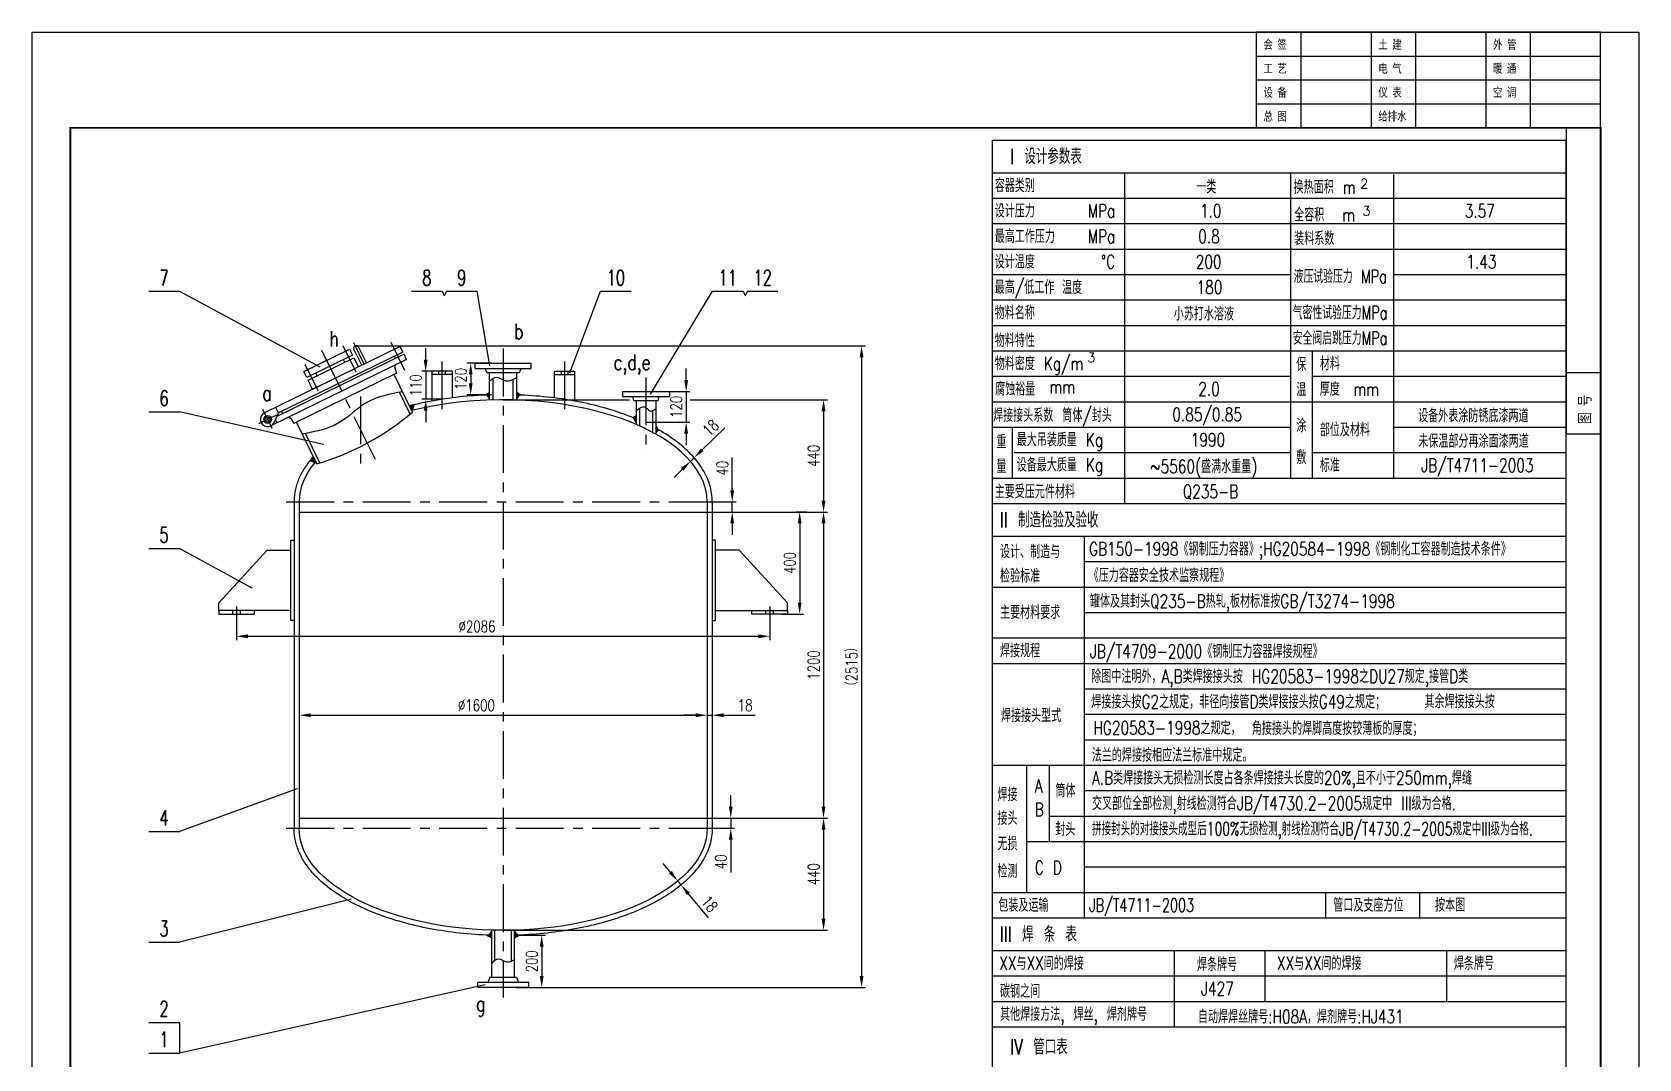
# Model space of a CAD drawing. Header units: inches. Extents: x 62841 to 69141, y -16552 to -7642.
# Drawn here: x 62841 to 69141, y -11668 to -7642 of the extents above; entities that cross this region are included whole.
import ezdxf
from ezdxf.enums import TextEntityAlignment as Align

# ---------------------------------------------------------------- set-up
doc = ezdxf.new("R2010")
doc.units = ezdxf.units.IN
doc.header["$LTSCALE"] = 150
doc.header["$MEASUREMENT"] = 0
doc.linetypes.add('CENTER', pattern=[2, 1.25, -0.25, 0.25, -0.25])
doc.linetypes.add('CONTINOUS', pattern=[0])
for name, color, linetype in [('1', 2, 'Continuous'), ('2', 1, 'Continuous'), ('BZCC', 7, 'Continuous'), ('hgj', 1, 'Continuous'), ('K1', 4, 'Continuous'), ('RENK', 7, 'Continuous'), ('ZXX', 3, 'CONTINOUS'), ('ZZ', 1, 'Continuous'), ('鲁新图框', 7, 'Continuous')]:
    doc.layers.add(name, color=color, linetype=linetype)
doc.styles.add('HZDX', font='txt.shx', dxfattribs={"width": 0.7, "bigfont": 'hzfs.shx'})
doc.styles.add('HZFS', font='txt.shx', dxfattribs={"width": 0.75, "bigfont": 'hzfs.shx'})
doc.styles.get("Standard").update_dxf_attribs({"font": 'txt.shx', "width": 0.75, "bigfont": 'hzfs.shx'})
doc.styles.add('鲁新标准', font='', dxfattribs={"width": 0.75})
doc.styles.get('鲁新标准').set_extended_font_data('SimSun')
doc.dimstyles.get("Standard").update_dxf_attribs({"dimtxt": 0.18, "dimasz": 0.18, "dimexe": 0.18, "dimexo": 0.0625, "dimgap": 0.09, "dimtad": 0, "dimtih": 1, "dimtoh": 1, "dimdec": 4, "dimzin": 0, "dimdsep": 46, "dimtxsty": 'Standard', "dimcen": 0.09, "dimadec": 0, "dimazin": 0, "dimtfac": 1, "dimtdec": 4, "dimtofl": 0, "dimtmove": 0, "dimatfit": 3, "dimfxl": 1, "dimtolj": 1, "dimtzin": 0, "dimarcsym": 0})

# ---------------------------------------------------------------- blocks, each defined once
blk = doc.blocks.new('会签栏')
for p, q in [((0, 25), (-90, 25)), ((-90, 25), (-90, 0)), ((-78.4, 25), (-78.4, 0)), ((-60, 25), (-60, 0)), ((-48.4, 25), (-48.4, 0)), ((-30, 25), (-30, 0)), ((-18.4, 25), (-18.4, 0)), ((-90, 18.75), (0, 18.75)), ((-90, 12.5), (0, 12.5)), ((-90, 6.25), (0, 6.25)), ((0, 0), (-90, 0))]:
    blk.add_line(p, q)
at = {"color": 7}
for p, q in [((-9, 0), (-9, -80)), ((-9, -64), (0, -64)), ((-9, -80), (0, -80))]:
    blk.add_line(p, q, dxfattribs=at)
at = {"layer": 'BZCC'}
blk.add_line((0, 0), (0, -80), dxfattribs=at)
at = {"layer": 'K1', "color": 7}
blk.add_line((0, 0), (0, 25), dxfattribs=at)
at = {"style": '鲁新标准', "width": 0.75}
for s, p in [('会 签', (-88.13, 20.64)), ('土 建', (-58.12, 20.62)), ('外 管', (-28.12, 20.62)), ('工 艺', (-88.13, 14.38)), ('电 气', (-58.12, 14.38)), ('暖 通', (-28.12, 14.38)), ('设 备', (-88.13, 8.12)), ('仪 表', (-58.12, 8.12)), ('空 调', (-28.12, 8.12)), ('总 图', (-88.13, 1.88)), ('给排水', (-58.12, 1.88))]:
    blk.add_text(s, height=2.344, dxfattribs=at).set_placement(p)
at = {"color": 7, "style": '鲁新标准', "width": 0.75}
blk.add_text('图 号', height=3, rotation=90, dxfattribs=at).set_placement((-2.67, -77.43))
blk = doc.blocks.new('A2_594H')
at = {"const_width": 50}
blk.add_lwpolyline([(-40000, 0), (0, 0), (0, 55900), (-40000, 55900)], close=True, dxfattribs=at)
at = {"xscale": 100, "yscale": 100, "zscale": 100}
blk.add_blockref('会签栏', (0, 55900), dxfattribs=at)
blk = doc.blocks.new('*D22')
at = {"color": 4, "lineweight": -2}
for p, q in [((63888, -10317.1), (63888, -10335.7)), ((63933, -10320.7), (65443, -10320.7)), ((65488, -10317.1), (65488, -10335.7))]:
    blk.add_line(p, q, dxfattribs=at)
at = {"color": 4}
for points in [[(63933, -10313.2), (63933, -10328.2), (63888, -10320.7)], [(65443, -10313.2), (65443, -10328.2), (65488, -10320.7)]]:
    blk.add_solid(points, dxfattribs=at)
at = {"layer": 'DEFPOINTS', "color": 0}
for p in [(63888, -10317.1), (65488, -10317.1), (65488, -10320.7)]:
    blk.add_point(p, dxfattribs=at)
at = {"color": 4, "insert": (64583.1, -10281.9), "char_height": 45, "attachment_point": 5, "style": 'HZFS'}
blk.add_mtext('\\A1;%%c1600', dxfattribs=at)
blk = doc.blocks.new('*D23')
at = {"color": 4, "lineweight": -2}
for p, q in [((65443, -10320.7), (65398, -10320.7)), ((65488, -10290.1), (65488, -10335.7)), ((65488, -10320.7), (65508, -10320.7)), ((65508, -10290.1), (65508, -10335.7)), ((65553, -10320.7), (65675.7, -10320.7))]:
    blk.add_line(p, q, dxfattribs=at)
at = {"color": 4}
for points in [[(65443, -10313.2), (65443, -10328.2), (65488, -10320.7)], [(65553, -10313.2), (65553, -10328.2), (65508, -10320.7)]]:
    blk.add_solid(points, dxfattribs=at)
at = {"layer": 'DEFPOINTS', "color": 0}
for p in [(65488, -10290.1), (65508, -10290.1), (65508, -10320.7)]:
    blk.add_point(p, dxfattribs=at)
at = {"color": 4, "insert": (65636.8, -10281.9), "char_height": 45, "attachment_point": 5, "style": 'HZFS'}
blk.add_mtext('\\A1;18', dxfattribs=at)
blk = doc.blocks.new('*D24')
at = {"color": 4, "lineweight": -2}
for p, q in [((63642.9, -9937.4), (63642.9, -10026.2)), ((65733, -9937.4), (65733, -10026.2)), ((63687.9, -10011.2), (65688, -10011.2))]:
    blk.add_line(p, q, dxfattribs=at)
at = {"color": 4}
for points in [[(63687.9, -10003.7), (63687.9, -10018.7), (63642.9, -10011.2)], [(65688, -10003.7), (65688, -10018.7), (65733, -10011.2)]]:
    blk.add_solid(points, dxfattribs=at)
at = {"layer": 'DEFPOINTS', "color": 0}
for p in [(63642.9, -9937.4), (65733, -9937.4), (65733, -10011.2)]:
    blk.add_point(p, dxfattribs=at)
at = {"color": 4, "insert": (64585.5, -9972.4), "char_height": 45, "attachment_point": 5, "style": 'HZFS'}
blk.add_mtext('\\A1;%%c2086', dxfattribs=at)
blk = doc.blocks.new('*D25')
at = {"color": 4, "lineweight": -2}
for p, q in [((65468.8, -9279.7), (65556.5, -9193.9)), ((65422.3, -9325.2), (65436.6, -9311.2)), ((65436.6, -9311.2), (65447.1, -9321.9)), ((65390.1, -9356.6), (65357.9, -9388.1)), ((65422.3, -9325.2), (65432.8, -9335.9))]:
    blk.add_line(p, q, dxfattribs=at)
at = {"color": 4}
for points in [[(65463.5, -9274.3), (65474, -9285.1), (65436.6, -9311.2)], [(65384.9, -9351.3), (65395.4, -9362), (65422.3, -9325.2)]]:
    blk.add_solid(points, dxfattribs=at)
at = {"layer": 'DEFPOINTS', "color": 0}
for p in [(65436.6, -9311.2), (65436.6, -9311.2), (65422.3, -9325.2)]:
    blk.add_point(p, dxfattribs=at)
at = {"color": 4, "insert": (65501.6, -9193.3), "char_height": 45, "attachment_point": 5, "rotation": 44.36549, "style": 'HZFS'}
blk.add_mtext('\\A1;18', dxfattribs=at)
blk = doc.blocks.new('*D26')
at = {"color": 4, "lineweight": -2}
for p, q in [((64732.5, -11183.3), (64854, -11183.3)), ((64839, -11228.3), (64839, -11343)), ((64737.5, -11388), (64854, -11388))]:
    blk.add_line(p, q, dxfattribs=at)
at = {"color": 4}
for points in [[(64831.5, -11228.3), (64846.5, -11228.3), (64839, -11183.3)], [(64831.5, -11343), (64846.5, -11343), (64839, -11388)]]:
    blk.add_solid(points, dxfattribs=at)
at = {"layer": 'DEFPOINTS', "color": 0}
for p in [(64732.5, -11183.3), (64737.5, -11388), (64839, -11388)]:
    blk.add_point(p, dxfattribs=at)
at = {"color": 4, "insert": (64800.2, -11285.6), "char_height": 45, "attachment_point": 5, "rotation": 90, "style": 'HZFS'}
blk.add_mtext('\\A1;200', dxfattribs=at)
blk = doc.blocks.new('*D27')
at = {"color": 4, "lineweight": -2}
for p, q in [((65405.5, -9006.6), (65405.5, -8961.6)), ((65248, -9051.6), (65420.5, -9051.6)), ((65405.5, -9051.6), (65405.5, -9171.6)), ((65248, -9171.6), (65420.5, -9171.6)), ((65405.5, -9216.6), (65405.5, -9261.6))]:
    blk.add_line(p, q, dxfattribs=at)
at = {"color": 4}
for points in [[(65398, -9006.6), (65413, -9006.6), (65405.5, -9051.6)], [(65398, -9216.6), (65413, -9216.6), (65405.5, -9171.6)]]:
    blk.add_solid(points, dxfattribs=at)
at = {"layer": 'DEFPOINTS', "color": 0}
for p in [(65248, -9051.6), (65248, -9171.6), (65405.5, -9171.6)]:
    blk.add_point(p, dxfattribs=at)
at = {"color": 4, "insert": (65366.6, -9111.6), "char_height": 45, "attachment_point": 5, "rotation": 90, "style": 'HZFS'}
blk.add_mtext('\\A1;120', dxfattribs=at)
blk = doc.blocks.new('*D28')
at = {"color": 4, "lineweight": -2}
for p, q in [((65586.2, -9438.9), (65586.2, -9310.6)), ((65522.5, -9483.9), (65601.2, -9483.9)), ((65586.2, -9523.9), (65586.2, -9483.9)), ((65456.5, -9523.9), (65601.2, -9523.9)), ((65586.2, -9568.9), (65586.2, -9613.9))]:
    blk.add_line(p, q, dxfattribs=at)
at = {"color": 4}
for points in [[(65578.7, -9438.9), (65593.7, -9438.9), (65586.2, -9483.9)], [(65578.7, -9568.9), (65593.7, -9568.9), (65586.2, -9523.9)]]:
    blk.add_solid(points, dxfattribs=at)
at = {"layer": 'DEFPOINTS', "color": 0}
for p in [(65522.5, -9483.9), (65456.5, -9523.9), (65586.2, -9523.9)]:
    blk.add_point(p, dxfattribs=at)
at = {"color": 4, "insert": (65547.3, -9352.2), "char_height": 45, "attachment_point": 5, "rotation": 90, "style": 'HZFS'}
blk.add_mtext('\\A1;40', dxfattribs=at)
blk = doc.blocks.new('*D29')
at = {"color": 4, "lineweight": -2}
for p, q in [((65580.4, -10678.9), (65580.4, -10633.9)), ((65452.7, -10723.9), (65595.4, -10723.9)), ((65452.7, -10763.9), (65595.4, -10763.9)), ((65580.4, -10723.9), (65580.4, -10763.9)), ((65580.4, -10808.9), (65580.4, -10937.2))]:
    blk.add_line(p, q, dxfattribs=at)
at = {"color": 4}
for points in [[(65572.9, -10678.9), (65587.9, -10678.9), (65580.4, -10723.9)], [(65572.9, -10808.9), (65587.9, -10808.9), (65580.4, -10763.9)]]:
    blk.add_solid(points, dxfattribs=at)
at = {"layer": 'DEFPOINTS', "color": 0}
for p in [(65452.7, -10723.9), (65452.7, -10763.9), (65580.4, -10763.9)]:
    blk.add_point(p, dxfattribs=at)
at = {"color": 4, "insert": (65541.5, -10895.6), "char_height": 45, "attachment_point": 5, "rotation": 90, "style": 'HZFS'}
blk.add_mtext('\\A1;40', dxfattribs=at)
blk = doc.blocks.new('*D30')
at = {"color": 4, "lineweight": -2}
for p, q in [((64642.8, -8939.7), (64545.7, -8939.7)), ((64560.7, -8984.7), (64560.7, -9019.8)), ((64642.8, -9064.8), (64545.7, -9064.8))]:
    blk.add_line(p, q, dxfattribs=at)
at = {"color": 4}
for points in [[(64553.2, -8984.7), (64568.2, -8984.7), (64560.7, -8939.7)], [(64553.2, -9019.8), (64568.2, -9019.8), (64560.7, -9064.8)]]:
    blk.add_solid(points, dxfattribs=at)
at = {"layer": 'DEFPOINTS', "color": 0}
for p in [(64642.8, -8939.7), (64560.7, -9064.8), (64642.8, -9064.8)]:
    blk.add_point(p, dxfattribs=at)
at = {"color": 4, "insert": (64521.8, -9002.2), "char_height": 45, "attachment_point": 5, "rotation": 90, "style": 'HZFS'}
blk.add_mtext('\\A1;120', dxfattribs=at)
blk = doc.blocks.new('*D31')
at = {"color": 4, "lineweight": -2}
for p, q in [((64384.1, -8927.1), (64384.1, -8882.1)), ((64448, -8972.1), (64369.1, -8972.1)), ((64384.1, -8972.1), (64384.1, -9082.1)), ((64448, -9082.1), (64369.1, -9082.1)), ((64384.1, -9127.1), (64384.1, -9172.1))]:
    blk.add_line(p, q, dxfattribs=at)
at = {"color": 4}
for points in [[(64376.6, -8927.1), (64391.6, -8927.1), (64384.1, -8972.1)], [(64376.6, -9127.1), (64391.6, -9127.1), (64384.1, -9082.1)]]:
    blk.add_solid(points, dxfattribs=at)
at = {"layer": 'DEFPOINTS', "color": 0}
for p in [(64448, -8972.1), (64384.1, -9082.1), (64448, -9082.1)]:
    blk.add_point(p, dxfattribs=at)
at = {"color": 4, "insert": (64345.3, -9027.1), "char_height": 45, "attachment_point": 5, "rotation": 90, "style": 'HZFS'}
blk.add_mtext('\\A1;110', dxfattribs=at)
blk = doc.blocks.new('*D32')
at = {"color": 4, "lineweight": -2}
for p, q in [((65877.6, -9523.9), (65835.6, -9523.9)), ((65850.6, -9568.9), (65850.6, -9878.9)), ((65780.4, -9923.9), (65865.6, -9923.9))]:
    blk.add_line(p, q, dxfattribs=at)
at = {"color": 4}
for points in [[(65843.1, -9568.9), (65858.1, -9568.9), (65850.6, -9523.9)], [(65843.1, -9878.9), (65858.1, -9878.9), (65850.6, -9923.9)]]:
    blk.add_solid(points, dxfattribs=at)
at = {"layer": 'DEFPOINTS', "color": 0}
for p in [(65877.6, -9523.9), (65780.4, -9923.9), (65850.6, -9923.9)]:
    blk.add_point(p, dxfattribs=at)
at = {"color": 4, "insert": (65811.7, -9723.9), "char_height": 45, "attachment_point": 5, "rotation": 90, "style": 'HZFS'}
blk.add_mtext('\\A1;400', dxfattribs=at)
blk = doc.blocks.new('*D33')
at = {"color": 4, "lineweight": -2}
for p, q in [((65877.6, -9523.9), (65959.2, -9523.9)), ((65944.2, -9568.9), (65944.2, -10678.9)), ((65368.9, -10723.9), (65959.2, -10723.9))]:
    blk.add_line(p, q, dxfattribs=at)
at = {"color": 4}
for points in [[(65936.7, -9568.9), (65951.7, -9568.9), (65944.2, -9523.9)], [(65936.7, -10678.9), (65951.7, -10678.9), (65944.2, -10723.9)]]:
    blk.add_solid(points, dxfattribs=at)
at = {"layer": 'DEFPOINTS', "color": 0}
for p in [(65877.6, -9523.9), (65368.9, -10723.9), (65944.2, -10723.9)]:
    blk.add_point(p, dxfattribs=at)
at = {"color": 4, "insert": (65905.4, -10123.9), "char_height": 45, "attachment_point": 5, "rotation": 90, "style": 'HZFS'}
blk.add_mtext('\\A1;1200', dxfattribs=at)
blk = doc.blocks.new('*D34')
at = {"color": 4, "lineweight": -2}
for p, q in [((65618.5, -10723.9), (65959.2, -10723.9)), ((65944.2, -10768.9), (65944.2, -11118.9)), ((64688, -11163.9), (65959.2, -11163.9))]:
    blk.add_line(p, q, dxfattribs=at)
at = {"color": 4}
for points in [[(65936.7, -10768.9), (65951.7, -10768.9), (65944.2, -10723.9)], [(65936.7, -11118.9), (65951.7, -11118.9), (65944.2, -11163.9)]]:
    blk.add_solid(points, dxfattribs=at)
at = {"layer": 'DEFPOINTS', "color": 0}
for p in [(65618.5, -10723.9), (64688, -11163.9), (65944.2, -11163.9)]:
    blk.add_point(p, dxfattribs=at)
at = {"color": 4, "insert": (65905.4, -10943.9), "char_height": 45, "attachment_point": 5, "rotation": 90, "style": 'HZFS'}
blk.add_mtext('\\A1;440', dxfattribs=at)
blk = doc.blocks.new('*D35')
at = {"color": 4, "lineweight": -2}
for p, q in [((65343.9, -10936.1), (65315.2, -10901.5)), ((65372.6, -10970.8), (65361.1, -10980.4)), ((65372.6, -10970.8), (65385.4, -10986.2)), ((65385.4, -10986.2), (65373.8, -10995.8)), ((65414, -11020.9), (65492.2, -11115.4))]:
    blk.add_line(p, q, dxfattribs=at)
at = {"color": 4}
for points in [[(65349.7, -10931.4), (65338.1, -10940.9), (65372.6, -10970.8)], [(65419.8, -11016.1), (65408.3, -11025.7), (65385.4, -10986.2)]]:
    blk.add_solid(points, dxfattribs=at)
at = {"layer": 'DEFPOINTS', "color": 0}
for p in [(65372.6, -10970.8), (65385.4, -10986.2), (65385.4, -10986.2)]:
    blk.add_point(p, dxfattribs=at)
at = {"color": 4, "insert": (65497.4, -11060.7), "char_height": 45, "attachment_point": 5, "rotation": 309.59886, "style": 'HZFS'}
blk.add_mtext('\\A1;18', dxfattribs=at)
blk = doc.blocks.new('*D36')
at = {"color": 4, "lineweight": -2}
for p, q in [((64106.6, -8872.6), (66108.3, -8872.6)), ((66093.3, -8917.6), (66093.3, -11343)), ((64816.1, -11388), (66108.3, -11388))]:
    blk.add_line(p, q, dxfattribs=at)
at = {"color": 4}
for points in [[(66085.8, -8917.6), (66100.8, -8917.6), (66093.3, -8872.6)], [(66085.8, -11343), (66100.8, -11343), (66093.3, -11388)]]:
    blk.add_solid(points, dxfattribs=at)
at = {"layer": 'DEFPOINTS', "color": 0}
for p in [(64106.6, -8872.6), (64816.1, -11388), (66093.3, -11388)]:
    blk.add_point(p, dxfattribs=at)
at = {"color": 4, "insert": (66054.5, -10130.3), "char_height": 45, "attachment_point": 5, "rotation": 90, "style": 'HZFS'}
blk.add_mtext('\\A1;（2515）', dxfattribs=at)
blk = doc.blocks.new('yinxian-20')
blk.add_line((-8, 0), (0, 0))
at = {"style": 'HZDX', "width": 0.7}
blk.add_attdef('X', text='', height=4, dxfattribs=at).set_placement((-4, 1.55), align=Align.CENTER)
blk = doc.blocks.new('yinxian-22')
for p, q in [((0, 8), (8, 8)), ((8, 8), (8, 0))]:
    blk.add_line(p, q)
at = {"style": 'HZDX', "width": 0.7}
blk.add_attdef('X', text='', height=4, dxfattribs=at).set_placement((4, 9.55), align=Align.CENTER)
blk = doc.blocks.new('yinxian-10')
blk.add_line((0, 0), (8, 0))
at = {"style": 'HZDX', "width": 0.7}
blk.add_attdef('X', text='', height=4, dxfattribs=at).set_placement((4, 1.55), align=Align.CENTER)
blk = doc.blocks.new('yinxian-11')
for p, q in [((0, 0), (0.57, -1.21)), ((1.13, 0), (0.57, -1.21)), ((1.13, 0), (9.13, 0))]:
    blk.add_line(p, q)
at = {"style": 'HZDX', "width": 0.7}
blk.add_attdef('X', text='', height=4, dxfattribs=at).set_placement((5.13, 1.55), align=Align.CENTER)
blk = doc.blocks.new('yinxian-21')
for p, q in [((-9.13, 0), (-8.57, -1.21)), ((-8, 0), (-8.57, -1.21)), ((-8, 0), (0, 0))]:
    blk.add_line(p, q)
at = {"style": 'HZDX', "width": 0.7}
blk.add_attdef('X', text='', height=4, dxfattribs=at).set_placement((-4, 1.55), align=Align.CENTER)

msp = doc.modelspace()

# ---------------------------------------------------------------- linework, layer by layer
for p, q in [((66606.1, -8293.5), (68856.1, -8293.5)), ((68145.1, -8393.2), (68856.1, -8393.2)), ((63418.3, -8658.6), (63968.5, -8954.2)), ((64635.7, -8951.4), (64585.5, -8658.6)), ((64949.6, -8978), (65069.8, -8658.6)), ((65265.8, -9062.4), (65508.5, -8658.6)), ((63983.5, -9259.5), (63418.3, -9131)), ((66684, -9191.2), (66684, -9390.7)), ((63703.6, -9822.5), (63418.3, -9666.9)), ((66829.1, -10516.5), (66829.1, -10815.7)), ((63880.9, -10609.2), (63418.3, -10776.6)), ((64092.8, -11041.9), (63418.3, -11210.5)), ((67674.8, -11243.2), (67674.8, -11442.7)), ((64618, -11378), (63418.3, -11645.3))]:
    msp.add_line(p, q)
at = {"color": 1}
for p, q in [((64578, -8961.7), (64578, -8939.7)), ((64578, -8939.7), (64798, -8939.7)), ((64798, -8961.7), (64798, -8939.7)), ((64578, -8961.7), (64798, -8961.7)), ((64623.8, -8976.7), (64617.4, -8961.7)), ((64623.8, -8976.7), (64752.1, -8976.7)), ((64752.1, -8976.7), (64758.5, -8961.7)), ((65155.5, -9051.6), (65155.5, -9071.6)), ((65155.5, -9051.6), (65340.5, -9051.6)), ((65155.5, -9071.6), (65340.5, -9071.6)), ((65200.8, -9086.6), (65195.8, -9071.6)), ((65295.1, -9086.6), (65300.1, -9071.6)), ((65340.5, -9051.6), (65340.5, -9071.6)), ((65200.8, -9086.6), (65295.1, -9086.6)), ((64588, -11388), (64588, -11368)), ((64788, -11368), (64588, -11368)), ((64788, -11388), (64588, -11388)), ((64635.1, -11348), (64627.7, -11368)), ((64740.8, -11348), (64748.2, -11368)), ((64788, -11388), (64788, -11368))]:
    msp.add_line(p, q, dxfattribs=at)
at = {"color": 1, "linetype": 'Continuous'}
for p, q in [((64263, -8958.2), (64270.3, -8979.4)), ((63807.4, -9135.5), (63796.7, -9113.5)), ((63807.4, -9135.5), (63790.4, -9172.8)), ((63855.5, -9157.9), (63867.7, -9176.7))]:
    msp.add_line(p, q, dxfattribs=at)
at = {"color": 4}
for p, q in [((64688, -9083.9), (65183.4, -9083.9)), ((65421.8, -9083.9), (65959.2, -9083.9)), ((65944.2, -9128.9), (65944.2, -9478.9)), ((65409, -9523.9), (65959.2, -9523.9))]:
    msp.add_line(p, q, dxfattribs=at)
at = {"color": 1}
for radius in [15.5, 10]:
    msp.add_circle((63764.5, -9161), radius, dxfattribs=at)
at = {"color": 1, "linetype": 'Continuous'}
for centre, radius, start, end in [((64272.5, -8954.9), 10, 116.11, 199.11), ((63764.5, -9161), 28.5, 116.11, 335.48772), ((63847.1, -9163.4), 10, 33.11, 116.11)]:
    msp.add_arc(centre, radius, start, end, dxfattribs=at)
for points in [[(64634, -9009.1), (64664.4, -8995.8), (64697.3, -9009.1), (64742, -8995.8)], [(65210, -9125.6), (65248, -9113.6), (65263.5, -9127.6), (65286, -9119.6)], [(64643.5, -11293.5), (64668.8, -11275.7), (64702, -11287), (64732.5, -11279.3)]]:
    msp.add_spline(points, degree=3)
for points in [[(64634, -9051.7), (64619, -9061.7), (64634, -9085)], [(64742, -9051.7), (64756.9, -9061.7), (64742, -9085)], [(64318.3, -9102.6), (64341.5, -9102.8), (64332.6, -9131.8)], [(65210, -9142), (65194.7, -9152.8), (65210, -9181.4)], [(65286, -9178.5), (65300.2, -9203.3), (65285.9, -9218.1)], [(63943.3, -9305.5), (63927.8, -9325), (63957.9, -9335.3)], [(63888, -9523.9), (63868, -9510.5), (63868, -9539.3), (63888, -9523.9)], [(65488, -9523.9), (65508, -9510.5), (65508, -9539.3), (65488, -9523.9)], [(63888, -10723.9), (63868, -10737.3), (63868, -10708.5), (63888, -10723.9)], [(65488, -10723.9), (65508, -10737.3), (65508, -10708.5), (65488, -10723.9)], [(64643.5, -11163.1), (64624.2, -11186.4), (64643.5, -11196.4)], [(64732.5, -11163.1), (64751.7, -11186.4), (64732.5, -11196.4)]]:
    msp.add_solid(points)
at = {"color": 4}
for points in [[(65936.7, -9128.9), (65951.7, -9128.9), (65944.2, -9083.9)], [(65936.7, -9478.9), (65951.7, -9478.9), (65944.2, -9523.9)]]:
    msp.add_solid(points, dxfattribs=at)
at = {"layer": '1', "color": 7}
for p, q in [((66606.1, -8193.7), (68856.1, -8193.7)), ((66606.1, -8193.7), (68743.6, -8193.7)), ((66606.1, -8193.7), (68856.1, -8193.7)), ((67124.4, -8193.7), (67124.4, -9490.5)), ((67774.6, -8193.7), (67774.6, -9091.5)), ((68178.6, -8200.2), (68178.6, -9390.7)), ((66606.1, -8393.2), (68856.1, -8393.2)), ((66606.1, -8493), (67774.6, -8493)), ((67774.6, -8493), (68743.6, -8493)), ((67860.1, -8493), (68856.1, -8493)), ((66606.1, -8592.7), (67774.6, -8592.7)), ((66606.1, -8592.7), (67774.6, -8592.7)), ((68178.6, -8592.7), (68856.1, -8592.7)), ((66606.1, -8692.5), (67774.6, -8692.5)), ((67774.6, -8692.5), (68856.1, -8692.5)), ((66606.1, -8792.2), (67774.6, -8792.2)), ((67774.6, -8792.2), (68856.1, -8792.2)), ((66606.1, -8892), (67774.6, -8892)), ((67774.6, -8892), (68856.1, -8892)), ((67860.1, -8892), (67860.1, -9291)), ((66606.1, -8991.7), (67774.6, -8991.7)), ((67860.1, -8991.7), (68856.1, -8991.7)), ((68145.1, -8991.7), (68856.1, -8991.7)), ((66606.1, -9091.5), (67774.6, -9091.5)), ((66606.1, -9091.5), (67774.6, -9091.5)), ((66606.1, -9091.5), (67774.6, -9091.5)), ((67774.6, -9091.5), (67774.6, -9390.7)), ((67774.6, -9091.5), (68856.1, -9091.5)), ((67774.6, -9091.5), (68856.1, -9091.5)), ((67860.1, -9091.5), (67860.1, -9390.7)), ((66606.1, -9191.2), (67774.6, -9191.2)), ((66606.1, -9191.2), (67774.6, -9191.2)), ((68178.6, -9191.2), (68856.1, -9191.2)), ((66691.3, -9291), (67774.6, -9291)), ((67860.1, -9291), (68856.1, -9291)), ((66606.1, -9390.7), (68856.1, -9390.7)), ((66606.1, -9618.7), (68856.1, -9618.7)), ((66966.7, -9618.7), (66966.7, -11115)), ((66966.7, -9718.5), (68856.1, -9718.5)), ((66606.1, -9818.2), (68856.1, -9818.2)), ((66966.7, -9918), (68856.1, -9918)), ((66606.1, -10017.7), (68856.1, -10017.7)), ((66606.1, -10017.7), (68743.6, -10017.7)), ((66606.1, -10017.7), (68856.1, -10017.7)), ((66606.1, -10017.7), (68743.6, -10017.7)), ((66966.7, -10017.7), (68743.6, -10017.7)), ((66606.1, -10117.5), (68856.1, -10117.5)), ((66606.1, -10117.5), (68743.6, -10117.5)), ((66606.1, -10117.5), (68856.1, -10117.5)), ((66966.7, -10217.2), (68856.1, -10217.2)), ((66966.7, -10317), (68856.1, -10317)), ((66966.7, -10416.7), (68856.1, -10416.7)), ((66606.1, -10516.5), (68856.1, -10516.5)), ((66740.6, -10516.5), (66740.6, -11015.2)), ((66966.7, -10616.2), (68856.1, -10616.2)), ((66829.1, -10716), (68856.1, -10716)), ((66829.1, -10716), (68856.1, -10716)), ((66740.6, -10815.7), (68856.1, -10815.7)), ((66740.6, -10815.7), (68856.1, -10815.7)), ((66966.7, -10915.5), (68856.1, -10915.5)), ((66606.1, -11015.2), (68856.1, -11015.2)), ((66606.1, -11015.2), (68856.1, -11015.2)), ((67912.7, -11015.2), (67912.7, -11115)), ((68280.8, -11015.2), (68280.8, -11115)), ((66606.1, -11243.2), (68856.1, -11243.2)), ((67318.6, -11243.2), (67318.6, -11542.5)), ((68387.3, -11243.2), (68387.3, -11442.7)), ((66606.1, -11343), (68856.1, -11343)), ((66606.1, -11442.7), (68856.1, -11442.7)), ((66606.1, -11442.7), (68856.1, -11442.7))]:
    msp.add_line(p, q, dxfattribs=at)
at = {"layer": '2'}
for p, q in [((66606.1, -8065.5), (68856.1, -8065.5)), ((66606.1, -11542.5), (66606.1, -8065.5)), ((68856.1, -12582.7), (68856.1, -8065.5)), ((66606.1, -9490.5), (68856.1, -9490.5)), ((63856, -9948.9), (63856, -9633.9)), ((63856, -9633.9), (63868, -9633.9)), ((63868, -9633.9), (63868, -9948.9)), ((65520, -9633.9), (65508, -9633.9)), ((65508, -9633.9), (65508, -9948.9)), ((65520, -9948.9), (65520, -9633.9)), ((63572.9, -9879.9), (63762.9, -9673.9)), ((63762.9, -9673.9), (63856, -9673.9)), ((65613, -9673.9), (65520, -9673.9)), ((65803, -9879.9), (65613, -9673.9)), ((63572.9, -9909.9), (63572.9, -9879.9)), ((65803, -9909.9), (65803, -9879.9)), ((63572.9, -9909.9), (63572.9, -9923.9)), ((63856, -9909.9), (63572.9, -9909.9)), ((63572.9, -9923.9), (63712.9, -9923.9)), ((63627.9, -9923.9), (63627.9, -9909.9)), ((63657.9, -9923.9), (63657.9, -9909.9)), ((63712.9, -9923.9), (63712.9, -9909.9)), ((63868, -9948.9), (63856, -9948.9)), ((65508, -9948.9), (65520, -9948.9)), ((65520, -9909.9), (65803, -9909.9)), ((65663, -9923.9), (65663, -9909.9)), ((65803, -9923.9), (65663, -9923.9)), ((65718, -9923.9), (65718, -9909.9)), ((65748, -9923.9), (65748, -9909.9)), ((65803, -9909.9), (65803, -9923.9)), ((66606.1, -12183.7), (66606.1, -11542.5)), ((66606.1, -12582.7), (66606.1, -11542.5))]:
    msp.add_line(p, q, dxfattribs=at)
at = {"layer": '2', "color": 1}
for p, q in [((66606.1, -11115), (68856.1, -11115)), ((66606.1, -11542.5), (68856.1, -11542.5))]:
    msp.add_line(p, q, dxfattribs=at)
at = {"layer": 'hgj'}
for p, q in [((63906.2, -8973), (64085.8, -8884.9)), ((64097.2, -8908.3), (63917.6, -8996.3)), ((63922.9, -9007.1), (64102.5, -8919.1)), ((64066.6, -8936.7), (64061.3, -8925.9)), ((64085.8, -8884.9), (64097.2, -8908.3)), ((64102.5, -8919.1), (64120.1, -8955)), ((63917.6, -8996.3), (63906.2, -8973)), ((63940.5, -9043), (63922.9, -9007.1)), ((64120.1, -8955), (63940.5, -9043)), ((63958.8, -8989.5), (63953.5, -8978.7))]:
    msp.add_line(p, q, dxfattribs=at)
at = {"layer": 'RENK', "color": 1, "linetype": 'Continuous'}
for p, q in [((64284, -8874.7), (63751.9, -9135.4)), ((64151.5, -8939.6), (64120.7, -8876.7)), ((64294.8, -8896.7), (64284, -8874.7)), ((64309.1, -8925.9), (63777, -9186.6)), ((64299.2, -8905.6), (63800.9, -9149.9)), ((64294.8, -8896.7), (63807.4, -9135.5)), ((64133.6, -8948.4), (64102.8, -8885.5)), ((64266.3, -8921.8), (64261.9, -8912.8)), ((64309.1, -8925.9), (64299.2, -8905.6)), ((64270.3, -8979.4), (63867.7, -9176.7)), ((64332.6, -9131.8), (64260.3, -8984.3)), ((64323.1, -9139.7), (64281.4, -9054.6)), ((63824.7, -9138.2), (63820.3, -9129.2)), ((63801.7, -9174.5), (63795.5, -9161.8)), ((63957.9, -9335.3), (63877.8, -9171.8)), ((63969.5, -9331.7), (63912.8, -9216))]:
    msp.add_line(p, q, dxfattribs=at)
msp.add_arc((64111.7, -8881.1), 10, 26.11, 206.11, dxfattribs=at)
at = {"layer": 'RENK'}
msp.add_open_spline([(64293.7, -9052.4), (64244.2, -9061.4), (64148.3, -9078.8), (64045.9, -9191.7), (63950, -9209.2), (63900.5, -9218.2)], degree=3, knots=[0, 0, 0, 0, 146.990727, 285.111231, 432.101958, 432.101958, 432.101958, 432.101958], dxfattribs=at)
at = {"layer": 'ZXX', "linetype": 'CENTER'}
for p, q in [((64111, -8976.2), (64060.2, -8872.4)), ((64142.5, -8944), (64101.8, -8860.8)), ((64302.2, -8968.7), (64248.6, -8859.2)), ((63962.8, -9048.8), (63912, -8945.1)), ((64186.9, -9318.5), (63977.2, -8890.7)), ((64448, -8933.5), (64448, -9145)), ((64688, -8883.1), (64688, -11427.5)), ((64928, -8933.5), (64928, -9145)), ((65248, -8996.2), (65248, -9296.3)), ((64128, -9071), (64128, -9351.8)), ((63781.8, -9196.3), (63745.2, -9121.6)), ((63802.3, -9142.5), (63728.8, -9178.5)), ((63837.5, -9483.9), (65539.7, -9483.9)), ((63642.9, -9894.5), (63642.9, -9937.4)), ((65733, -9894.5), (65733, -9937.4)), ((63837.5, -10763.9), (65539.7, -10763.9))]:
    msp.add_line(p, q, dxfattribs=at)
at = {"layer": 'ZZ'}
for p, q in [((64408, -8972.1), (64408, -9088.9)), ((64488, -8972.1), (64408, -8972.1)), ((64488, -8984.1), (64408, -8984.1)), ((64435, -8972.1), (64435, -8984.1)), ((64461, -8972.1), (64461, -8984.1)), ((64488.1, -8972.1), (64488.1, -9076.4)), ((64634, -9085), (64634, -8976.7)), ((64649, -9084.4), (64649, -8999.6)), ((64727, -9084.4), (64727, -9003.8)), ((64742, -9085), (64742, -8976.7)), ((64887.9, -8972.1), (64887.9, -9076.4)), ((64888, -8972.1), (64968, -8972.1)), ((64888, -8984.1), (64968, -8984.1)), ((64915, -8972.1), (64915, -8984.1)), ((64941, -8972.1), (64941, -8984.1)), ((64968, -8972.1), (64968, -9088.9)), ((65210, -9086.6), (65210, -9181.4)), ((65222, -9117.8), (65222, -9186.4)), ((65274, -9126.6), (65274, -9211.4)), ((65286, -9086.6), (65286, -9218.1)), ((63868, -9483.9), (63868, -10763.9)), ((63888, -9483.9), (63888, -10763.9)), ((65488, -9483.9), (65488, -10763.9)), ((65508, -9483.9), (65508, -10763.9)), ((63888, -9523.9), (65488, -9523.9)), ((63888, -10723.9), (65488, -10723.9)), ((64643.5, -11348), (64643.5, -11163.1)), ((64655.5, -11281.8), (64655.5, -11163.6)), ((64720.5, -11284.4), (64720.5, -11163.6)), ((64732.5, -11348), (64732.5, -11163.1)), ((64635.1, -11348), (64740.8, -11348))]:
    msp.add_line(p, q, dxfattribs=at)
msp.add_arc((63657.5, -8335.3), 1044.1, 286.71854, 310.28221, dxfattribs=at)
for start_param, end_param in [(3.141593, 5.176492), (5.876504, 6.283185)]:
    msp.add_ellipse((64688, -9483.9), major_axis=(-800, 0), ratio=0.5, start_param=start_param, end_param=end_param, dxfattribs=at)
at = {"layer": 'ZZ', "extrusion": (0, 0, -1)}
msp.add_ellipse((64688, -10763.9), major_axis=(-800, 0), ratio=0.5, start_param=3.141593, end_param=6.283185, dxfattribs=at)
at = {"layer": 'ZZ'}
for points, knots in [([(64634, -9064.8), (64594.9, -9066.1), (64556, -9068.8), (64478.4, -9077.2), (64439.7, -9082.9), (64374.4, -9095.2), (64347.3, -9101.1), (64320.9, -9107.9)], [4.7791037, 4.7791037, 4.7791037, 4.7791037, 4.924194, 4.924194, 5.0727963, 5.0727963, 5.1821987, 5.1821987, 5.1821987, 5.1821987]), ([(65210, -9159.1), (65206.1, -9157.4), (65202.3, -9155.9), (65166.9, -9141.6), (65133.6, -9130), (65064.1, -9109.6), (65027.9, -9100.7), (64953.3, -9085.7), (64914.9, -9079.6), (64836.8, -9070.3), (64797, -9067.1), (64752, -9065.2), (64747, -9065), (64742, -9064.8)], [4.0142055, 4.0142055, 4.0142055, 4.0142055, 4.0325803, 4.0325803, 4.1811826, 4.1811826, 4.3297849, 4.3297849, 4.4783872, 4.4783872, 4.6269895, 4.6269895, 4.6456741, 4.6456741, 4.6456741, 4.6456741]), ([(65508, -9483.9), (65508, -9473), (65507.1, -9462.1), (65503.9, -9440.5), (65501.5, -9429.7), (65495.2, -9408.4), (65491.2, -9397.8), (65481.8, -9377), (65476.3, -9366.7), (65457.7, -9336.3), (65442.4, -9316.6), (65406.5, -9279), (65385.9, -9261.1), (65339.9, -9227), (65314.5, -9210.9), (65286.7, -9195.7), (65286.3, -9195.5), (65286, -9195.3)], [3.1415927, 3.1415927, 3.1415927, 3.1415927, 3.2157373, 3.2157373, 3.2898819, 3.2898819, 3.3640265, 3.3640265, 3.4381711, 3.4381711, 3.5867734, 3.5867734, 3.7353757, 3.7353757, 3.883978, 3.883978, 3.8858784, 3.8858784, 3.8858784, 3.8858784]), ([(63943.7, -9306.2), (63931.6, -9319.6), (63920.9, -9333.4), (63902.4, -9361.5), (63894.5, -9375.7), (63881.8, -9404.8), (63876.9, -9419.6), (63870.1, -9449.5), (63868.3, -9464.6), (63868, -9481.1), (63868, -9482.5), (63868, -9483.9)], [5.8599698, 5.8599698, 5.8599698, 5.8599698, 5.9644101, 5.9644101, 6.0675152, 6.0675152, 6.1706204, 6.1706204, 6.2737255, 6.2737255, 6.2831853, 6.2831853, 6.2831853, 6.2831853]), ([(64643.5, -11183.3), (64641.2, -11183.2), (64639, -11183.2), (64596.7, -11181.8), (64556.9, -11179.1), (64478.4, -11170.6), (64439.7, -11164.9), (64364.5, -11150.8), (64327.9, -11142.3), (64257.5, -11122.6), (64223.8, -11111.5), (64159.8, -11086.8), (64129.5, -11073.2), (64073.2, -11043.9), (64047.2, -11028.1), (63999.7, -10994.6), (63978.4, -10976.9), (63940.9, -10939.8), (63924.8, -10920.4), (63902.4, -10886.3), (63894.5, -10872.1), (63881.8, -10843), (63876.9, -10828.2), (63870.1, -10798.3), (63868.3, -10783.2), (63868, -10766.7), (63868, -10765.3), (63868, -10763.9)], [4.767354, 4.767354, 4.767354, 4.767354, 4.775592, 4.775592, 4.924194, 4.924194, 5.072796, 5.072796, 5.221399, 5.221399, 5.370001, 5.370001, 5.518603, 5.518603, 5.667205, 5.667205, 5.815808, 5.815808, 5.96441, 5.96441, 6.067515, 6.067515, 6.17062, 6.17062, 6.273726, 6.273726, 6.283185, 6.283185, 6.283185, 6.283185]), ([(65508, -10763.9), (65508, -10774.8), (65507.1, -10785.6), (65503.9, -10807.3), (65501.5, -10818.1), (65495.2, -10839.4), (65491.2, -10850), (65481.8, -10870.8), (65476.3, -10881.1), (65457.7, -10911.5), (65442.4, -10931.2), (65406.5, -10968.8), (65385.9, -10986.7), (65339.9, -11020.8), (65314.5, -11036.9), (65259.5, -11066.9), (65229.8, -11080.8), (65166.9, -11106.2), (65133.6, -11117.8), (65064.1, -11138.2), (65027.9, -11147.1), (64953.3, -11162.1), (64914.9, -11168.2), (64836.8, -11177.5), (64797, -11180.7), (64748.9, -11182.8), (64740.7, -11183.1), (64732.5, -11183.3)], [3.141593, 3.141593, 3.141593, 3.141593, 3.215737, 3.215737, 3.289882, 3.289882, 3.364027, 3.364027, 3.438171, 3.438171, 3.586773, 3.586773, 3.735376, 3.735376, 3.883978, 3.883978, 4.03258, 4.03258, 4.181183, 4.181183, 4.329785, 4.329785, 4.478387, 4.478387, 4.626989, 4.626989, 4.657424, 4.657424, 4.657424, 4.657424])]:
    msp.add_open_spline(points, degree=3, knots=knots, dxfattribs=at)
at = {"layer": '鲁新图框'}
msp.add_lwpolyline([(62841.1, -16552.5), (62841.1, -7642.5), (69141.1, -7642.5), (69141.1, -16552.5)], close=True, dxfattribs=at)

# ---------------------------------------------------------------- block references
at = {"xscale": 0.15, "yscale": 0.15, "zscale": 0.15}
msp.add_blockref('A2_594H', (68991.1, -16402.5), dxfattribs=at)
at = {"xscale": 15, "yscale": 15, "zscale": 15}
for name, p, values in [('yinxian-20', (63418.3, -8658.6), {'X': '7'}), ('yinxian-20', (64448.5, -8658.6), {'X': '8'}), ('yinxian-21', (64585.5, -8658.6), {'X': '9'}), ('yinxian-10', (65069.8, -8658.6), {'X': '10'}), ('yinxian-10', (65508.5, -8658.6), {'X': '11'}), ('yinxian-11', (65628.5, -8658.6), {'X': '12'}), ('yinxian-20', (63418.3, -9131), {'X': '6'}), ('yinxian-20', (63418.3, -9666.9), {'X': '5'}), ('yinxian-20', (63418.3, -10776.6), {'X': '4'}), ('yinxian-20', (63418.3, -11210.5), {'X': '3'}), ('yinxian-22', (63298.3, -11645.3), {'X': '2'}), ('yinxian-20', (63418.3, -11645.3), {'X': '1'})]:
    msp.add_blockref(name, p, dxfattribs=at).add_auto_attribs(values)

# ---------------------------------------------------------------- texts
at = {"style": 'HZFS'}
for s, height, width, p in [(' I 设计参数表', 60, 0.75, (66636.1, -8129.6)), ('容器类别', 52.5, 0.75, (66615.3, -8243.6)), ('一类', 52.5, 0.75, (67405.4, -8248.4)), ('换热面积 m', 52.5, 0.75, (67787.3, -8249.9)), ('设计压力', 52.5, 0.75, (66615.3, -8343.3)), ('全容积  m', 52.5, 0.75, (67789.5, -8358.3)), ('最高工作压力', 52.5, 0.75, (66615.3, -8443.1)), ('装料系数', 52.5, 0.75, (67789.5, -8451.1)), ('设计温度', 52.5, 0.75, (66615.3, -8542.8)), ('液压试验压力 MPa', 52.5, 0.7, (67787.4, -8600.1)), ('最高/低工作', 52.5, 0.75, (66615.3, -8642.6)), ('温度', 52.5, 0.75, (66879.6, -8643)), ('物料名称', 52.5, 0.75, (66615.3, -8742.3)), ('小苏打水溶液', 52.5, 0.75, (67317.2, -8746.9)), ('气密性试验压力MPa', 52.5, 0.7, (67783.7, -8742.3)), ('h', 60, 0.75, (64007.1, -8844.9)), ('b', 60, 0.75, (64731.3, -8815.8)), ('物料特性', 52.5, 0.75, (66615.3, -8851.1)), ('安全阀启跳压力MPa', 52.5, 0.7, (67783.7, -8842.1)), ('c,d,e', 60, 0.75, (65121.2, -8936.9)), ('物料密度 Kg/m', 52.5, 0.75, (66615.3, -8941.8)), ('材料', 52.5, 0.75, (67890.1, -8941.8)), ('a', 60, 0.75, (63743.8, -9057.8)), ('腐蚀裕量', 52.5, 0.75, (66616.8, -9041.6)), ('2.0', 52.5, 0.75, (67413.4, -9041.6)), ('厚度', 52.5, 0.75, (67890.1, -9041.6)), ('焊接接头系数 筒体/封头', 52.5, 0.75, (66608.9, -9144.5)), ('0.85/0.85', 52.5, 0.75, (67311.7, -9141.3)), ('设备外表涂防锈底漆两道', 52.5, 0.75, (68275.4, -9145.9)), ('部位及材料', 52.5, 0.75, (67890.1, -9201.6)), ('最大吊装质量 Kg', 52.5, 0.75, (66701.5, -9240.5)), ('未保温部分再涂面漆两道', 52.5, 0.75, (68276, -9245.7)), ('设备最大质量 Kg', 52.5, 0.75, (66701.5, -9338.9)), ('标准', 52.5, 0.75, (67890.1, -9340.8)), ('JB/T4711-2003', 52.5, 0.75, (68287.6, -9340.8)), ('主要受压元件材料', 52.5, 0.75, (66615.3, -9443.7)), ('Q235-B', 52.5, 0.75, (67352.6, -9443.7)), ('II 制造检验及验收', 60, 0.75, (66636.1, -9554.6)), ('GB150-1998《钢制压力容器》;HG20584-1998《钢制化工容器制造技术条件》', 52.5, 0.75, (66985, -9668.6)), ('设计、制造与', 52.5, 0.75, (66636.1, -9679.1)), ('检验标准', 52.5, 0.75, (66636.1, -9774.1)), ('《压力容器安全技术监察规程》', 52.5, 0.75, (66983.8, -9772.1)), ('主要材料要求', 52.5, 0.75, (66636.1, -9917.2)), ('罐体及其封头Q235-B热轧,板材标准按GB/T3274-1998', 52.5, 0.75, (66988.5, -9873.2)), ('焊接规程', 52.5, 0.75, (66636.1, -10067.6)), ('JB/T4709-2000《钢制压力容器焊接规程》', 52.5, 0.75, (66988.4, -10070.2)), ('除图中注明外，A,B类焊接接头按 HG20583-1998之DU27规定,接管D类', 52.5, 0.75, (66993.6, -10168.1)), ('焊接接头按G2之规定，非径向接管D类焊接接头按G49之规定；', 52.5, 0.75, (66993.6, -10267.8)), ('其余焊接接头按 ', 52.5, 0.75, (68300.5, -10266.8)), ('焊接接头型式', 52.5, 0.75, (66639.8, -10321.6)), ('HG20583-1998之规定，', 52.5, 0.75, (67002.2, -10370.3)), ('角接接头的焊脚高度按较薄板的厚度；', 52.5, 0.75, (67623.5, -10371.8)), ('法兰的焊接按相应法兰标准中规定。', 52.5, 0.75, (66995.9, -10476.8)), ('A', 52.5, 0.75, (66772.4, -10597)), ('A.B类焊接接头无损检测长度占各条焊接接头长度的20%,且不小于250mm,焊缝', 52.5, 0.75, (66996.7, -10566.3)), ('焊接', 52.5, 0.75, (66625.9, -10631.6)), ('筒体', 52.5, 0.75, (66853.1, -10616.2)), ('交叉部位全部检测,射线检测符合JB/T4730.2-2005规定中 III级为合格.', 52.5, 0.75, (66996.7, -10666.1)), ('接头', 52.5, 0.75, (66625.9, -10724.6)), ('B', 52.5, 0.75, (66772.4, -10690)), ('封头', 52.5, 0.75, (66853.1, -10767.3)), ('拼接封头的对接接头成型后100%无损检测,射线检测符合JB/T4730.2-2005规定中III级为合格. ', 52.5, 0.68, (66996.7, -10765.8)), ('无损', 52.5, 0.75, (66625.9, -10824.3)), ('C D', 52.5, 0.75, (66772.4, -10918.4)), ('检测', 52.5, 0.75, (66625.9, -10931.8)), ('包装及运输', 52.5, 0.75, (66629.3, -11065.1)), ('JB/T4711-2003', 52.5, 0.7, (66985.8, -11065.1)), ('管口及支座方位', 52.5, 0.75, (67942.7, -11065.1)), ('按本图', 52.5, 0.75, (68341.8, -11065.1)), ('III 焊 条 表', 60, 0.75, (66636.1, -11179.1)), ('XX与XX间的焊接', 52.5, 0.75, (66632.8, -11293.1)), ('焊条牌号', 52.5, 0.75, (67408.5, -11297.7)), ('XX与XX间的焊接', 52.5, 0.75, (67721.7, -11293.1)), ('焊条牌号', 52.5, 0.75, (68415.7, -11293.1)), ('碳钢之间', 52.5, 0.75, (66636.1, -11402.5)), ('J427', 52.5, 0.75, (67424.5, -11392.8)), ('g', 60, 0.75, (64581.7, -11451.2)), ('其他焊接方法, 焊丝, 焊剂牌号', 52.5, 0.75, (66636.1, -11492.6)), ('自动焊焊丝牌号:H08A，焊剂牌号:HJ431', 52.5, 0.75, (67412.1, -11502.3)), (' IV 管口表', 60, 0.75, (66636.1, -11620.8))]:
    msp.add_text(s, height=height, dxfattribs=dict(at, width=width)).set_placement(p, align=Align.MIDDLE_LEFT)
for s, p in [('2', (68047.8, -8255.6)), ('3', (68057.1, -8361.9)), ('3', (66978.6, -8936.8))]:
    msp.add_text(s, height=37.5).set_placement(p)
at = {"style": 'HZFS', "width": 0.75}
for s, p in [('MPa', (67087.7, -8343.3)), ('MPa', (67087.7, -8443.1)), ('%%DC', (67087.7, -8542.8)), ('mm', (66930.8, -9033.3)), ('mm', (68122.6, -9041.6))]:
    msp.add_text(s, height=52.5, dxfattribs=at).set_placement(p, align=Align.MIDDLE_RIGHT)
for s, p in [('1.0', (67420, -8369.6)), ('3.57', (68458.3, -8369.6)), ('0.8', (67413.4, -8469.3)), ('200', (67403.6, -8569.1)), ('1.43', (68464.8, -8569.1)), ('180', (67406.8, -8668.8)), ('1990', (67383.9, -9267.3)), ('~5560(盛满水重量)', (67225.3, -9371.5))]:
    msp.add_text(s, height=52.5, dxfattribs=at).set_placement(p)
for s, p in [('保', (67817.3, -8941.8)), ('温', (67817.3, -9041.6)), ('涂', (67817.3, -9181.9)), ('重', (66641.5, -9246.3)), ('量', (66641.5, -9343)), ('敷', (67817.3, -9306.5))]:
    msp.add_text(s, height=52.5, dxfattribs=at).set_placement(p, align=Align.MIDDLE)
at = {"color": 4, "insert": (65905.4, -9303.9), "char_height": 45, "attachment_point": 5, "rotation": 90, "style": 'HZFS'}
msp.add_mtext('\\A1;440', dxfattribs=at)

# ---------------------------------------------------------------- dimensions: what is measured, and where the dimension line sits
for base, p1, p2, text, picture, middle in [((66093.3, -11388), (64106.6, -8872.6), (64816.1, -11388), '（2515）', '*D36', (66054.5, -10130.3)), ((64560.7, -9064.8), (64642.8, -8939.7), (64642.8, -9064.8), '120', '*D30', (64521.8, -9002.2)), ((64839, -11388), (64732.5, -11183.3), (64737.5, -11388), '200', '*D26', (64800.2, -11285.6))]:
    dim = msp.add_linear_dim(base=base, p1=p1, p2=p2, angle=90, text=text, dimstyle='Standard', override={"dimscale": 15, "dimtxt": 3, "dimasz": 3, "dimexe": 1, "dimexo": 0, "dimgap": 1.09, "dimtad": 1, "dimtih": 0, "dimtoh": 0, "dimdec": 0, "dimtxsty": 'HZFS', "dimclrd": 4, "dimclre": 4, "dimclrt": 4, "dimtdec": 0, "dimtofl": 1})
    dim.commit()
    dim.dimension.update_dxf_attribs({"geometry": picture, "text_midpoint": middle})
for base, p1, p2, picture, middle in [((64384.1, -9082.1), (64448, -8972.1), (64448, -9082.1), '*D31', (64345.3, -9027.1)), ((65405.5, -9171.6), (65248, -9051.6), (65248, -9171.6), '*D27', (65366.6, -9111.6)), ((65944.2, -10723.9), (65877.6, -9523.9), (65368.9, -10723.9), '*D33', (65905.4, -10123.9)), ((65850.6, -9923.9), (65877.6, -9523.9), (65780.4, -9923.9), '*D32', (65811.7, -9723.9)), ((65580.4, -10763.9), (65452.7, -10723.9), (65452.7, -10763.9), '*D29', (65541.5, -10895.6)), ((65944.2, -11163.9), (65618.5, -10723.9), (64688, -11163.9), '*D34', (65905.4, -10943.9))]:
    dim = msp.add_linear_dim(base=base, p1=p1, p2=p2, angle=90, dimstyle='Standard', override={"dimscale": 15, "dimtxt": 3, "dimasz": 3, "dimexe": 1, "dimexo": 0, "dimgap": 1.09, "dimtad": 1, "dimtih": 0, "dimtoh": 0, "dimdec": 0, "dimtxsty": 'HZFS', "dimclrd": 4, "dimclre": 4, "dimclrt": 4, "dimtdec": 0, "dimtofl": 1})
    dim.commit()
    dim.dimension.update_dxf_attribs({"geometry": picture, "text_midpoint": middle})
for p1, p2, picture, middle in [((65422.3, -9325.2), (65436.6, -9311.2), '*D25', (65501.6, -9193.3)), ((65372.6, -10970.8), (65385.4, -10986.2), '*D35', (65497.4, -11060.7))]:
    dim = msp.add_aligned_dim(p1=p1, p2=p2, distance=0, text='18', dimstyle='Standard', override={"dimscale": 15, "dimtxt": 3, "dimasz": 3, "dimexe": 1, "dimexo": 0, "dimgap": 1.09, "dimtad": 1, "dimtih": 0, "dimtoh": 0, "dimdec": 0, "dimtxsty": 'HZFS', "dimclrd": 4, "dimclre": 4, "dimclrt": 4, "dimtdec": 0, "dimtofl": 1})
    dim.commit()
    dim.dimension.update_dxf_attribs({"geometry": picture, "text_midpoint": middle})
dim = msp.add_linear_dim(base=(65586.2, -9523.9), p1=(65522.5, -9483.9), p2=(65456.5, -9523.9), angle=90, dimstyle='Standard', override={"dimscale": 15, "dimtxt": 3, "dimasz": 3, "dimexe": 1, "dimexo": 0, "dimgap": 1.09, "dimtad": 1, "dimtih": 0, "dimtoh": 0, "dimdec": 0, "dimtxsty": 'HZFS', "dimclrd": 4, "dimclre": 4, "dimclrt": 4, "dimtdec": 0, "dimtofl": 1})
dim.commit()
dim.dimension.update_dxf_attribs({"geometry": '*D28', "text_midpoint": (65586.2, -9352.2), "dimtype": 160})
for base, p1, p2, text, picture, middle in [((65733, -10011.2), (63642.9, -9937.4), (65733, -9937.4), '%%c2086', '*D24', (64585.5, -10011.2)), ((65488, -10320.7), (63888, -10317.1), (65488, -10317.1), '%%c1600', '*D22', (64583.1, -10320.7))]:
    dim = msp.add_linear_dim(base=base, p1=p1, p2=p2, text=text, dimstyle='Standard', override={"dimscale": 15, "dimtxt": 3, "dimasz": 3, "dimexe": 1, "dimexo": 0, "dimgap": 1.09, "dimtad": 1, "dimtih": 0, "dimtoh": 0, "dimdec": 0, "dimtxsty": 'HZFS', "dimclrd": 4, "dimclre": 4, "dimclrt": 4, "dimtdec": 0, "dimtofl": 1})
    dim.commit()
    dim.dimension.update_dxf_attribs({"geometry": picture, "text_midpoint": middle, "dimtype": 160})
dim = msp.add_linear_dim(base=(65508, -10320.7), p1=(65488, -10290.1), p2=(65508, -10290.1), text='18', dimstyle='Standard', override={"dimscale": 15, "dimtxt": 3, "dimasz": 3, "dimexe": 1, "dimexo": 0, "dimgap": 1.09, "dimtad": 1, "dimtih": 0, "dimtoh": 0, "dimdec": 0, "dimtxsty": 'HZFS', "dimclrd": 4, "dimclre": 4, "dimclrt": 4, "dimtdec": 0, "dimtofl": 1})
dim.commit()
dim.dimension.update_dxf_attribs({"geometry": '*D23', "text_midpoint": (65636.8, -10281.9)})

doc.saveas('drawing.dxf')
